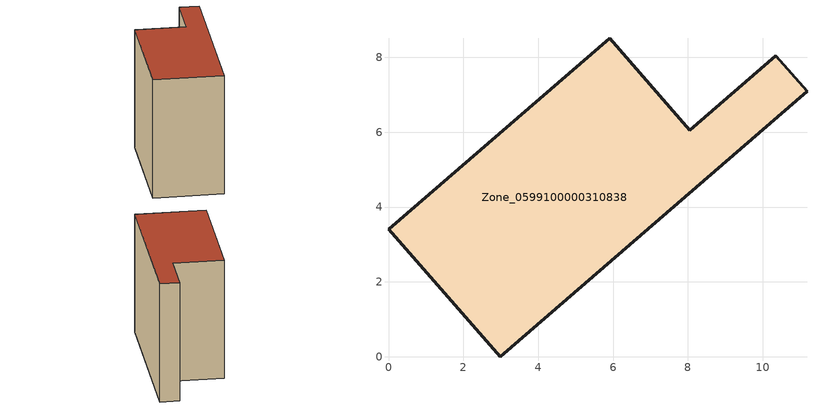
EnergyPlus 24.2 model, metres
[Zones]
Zone_0599100000310838
 floor ground (C_G): 0,3.41 5.91,8.51 8.05,6.05 10.34,8.04 11.18,7.09 2.98,0 z0
 wall outside (C_F): 5.91,8.51 0,3.41 2.98,0 11.18,7.09 10.34,8.04 8.05,6.05 5.91,8.51 z0:8.09
 roof outside (C_R): 11.18,7.09 10.34,8.04 8.05,6.05 5.91,8.51 0,3.41 2.98,0 z8.09
[BUILDING]
Pand.0599100000310838: North Axis=0; Terrain=City; Loads Convergence Tolerance Value=0.04; Temperature Convergence Tolerance Value=0.4; Solar Distribution=FullExterior; Maximum Number of Warmup Days=25; Minimum Number of Warmup Days=1
[Site:Location]
Rotterdam.The.Hague.AP_ZH_NLD Design_Conditions: Latitude=51.96; Longitude=4.45; Time Zone=1; Elevation=-4.5
[SITE:GROUNDTEMPERATURE:BUILDINGSURFACE]
18, 18, 18, 18, 18, 18, 18, 18, 18, 18, 18, 18
[MATERIAL] Thermal Absorptance=0.9; Solar Absorptance=0.7; Visible Absorptance=0.7
Name | Roughness | Thickness | Conductivity | Density | Specific Heat
G.TI.1946 | MediumSmooth | 0.15 | 1 | 540 | 1210
F.TI.1946 | Rough | 0.3 | 0.857143 | 1920 | 840
R.TI.1946 | MediumRough | 0.2 | 0.1 | 1500 | 1000
[CONSTRUCTION]
C_G: G.TI.1946
C_F: F.TI.1946
C_R: R.TI.1946
[ZONE]
Zone_0599100000310838: Type=1; Multiplier=1; Ceiling Height=Autocalculate; Volume=Autocalculate; Floor Area=autocalculate; Part of Total Floor Area=Yes
[ZONEINFILTRATION:DESIGNFLOWRATE]
Infil_Zone_0599100000310838: Zone or ZoneList or Space or SpaceList=Zone_0599100000310838; Schedule=AlwaysOn; Design Flow Rate Calculation Method=Flow/Area; Flow Rate per Floor Area=0.003; Constant Term Coefficient=1; Temperature Term Coefficient=0; Velocity Term Coefficient=0; Velocity Squared Term Coefficient=0
[HVACTEMPLATE:ZONE:IDEALLOADSAIRSYSTEM]
Zone_0599100000310838: Maximum Heating Supply Air Temperature=50; Minimum Cooling Supply Air Temperature=13; Maximum Heating Supply Air Humidity Ratio=0.0156; Minimum Cooling Supply Air Humidity Ratio=0.0077; Heating Limit=NoLimit; Cooling Limit=NoLimit; Dehumidification Control Type=ConstantSensibleHeatRatio; Cooling Sensible Heat Ratio=0.7; Dehumidification Setpoint=60; Humidification Control Type=None; Humidification Setpoint=30; Outdoor Air Method=None; Outdoor Air Flow Rate per Person=0.00944; Outdoor Air Flow Rate per Zone Floor Area=0; Outdoor Air Flow Rate per Zone=0; Demand Controlled Ventilation Type=None; Outdoor Air Economizer Type=NoEconomizer; Heat Recovery Type=None; Sensible Heat Recovery Effectiveness=0.7; Latent Heat Recovery Effectiveness=0.65
[ZONECONTROL:THERMOSTAT]
ThermostatControl_Zone_0599100000310838: Zone or ZoneList=Zone_0599100000310838; Control Type Schedule=DualSetpointControlType; Control 1=Thermostat_Zone_0599100000310838; Temperature Difference Between Cutout And Setpoint=0
[THERMOSTATSETPOINT:DUALSETPOINT]
Thermostat_Zone_0599100000310838: Heating Setpoint Temperature Schedule=HeatingSetpoint_Zone_0599100000310838; Cooling Setpoint Temperature Schedule=CoolingSetpoint_Zone_0599100000310838
[SCHEDULE:COMPACT]
HeatingSetpoint_Zone_0599100000310838: Through: 12/31, For: AllDays, Until: 24:00, 21
CoolingSetpoint_Zone_0599100000310838: Through: 12/31, For: AllDays, Until: 24:00, 24
DualSetpointControlType: Through: 12/31, For: AllDays, Until: 24:00, 4
AlwaysOn: Through: 12/31, For: AllDays, Until: 24:00, 1
